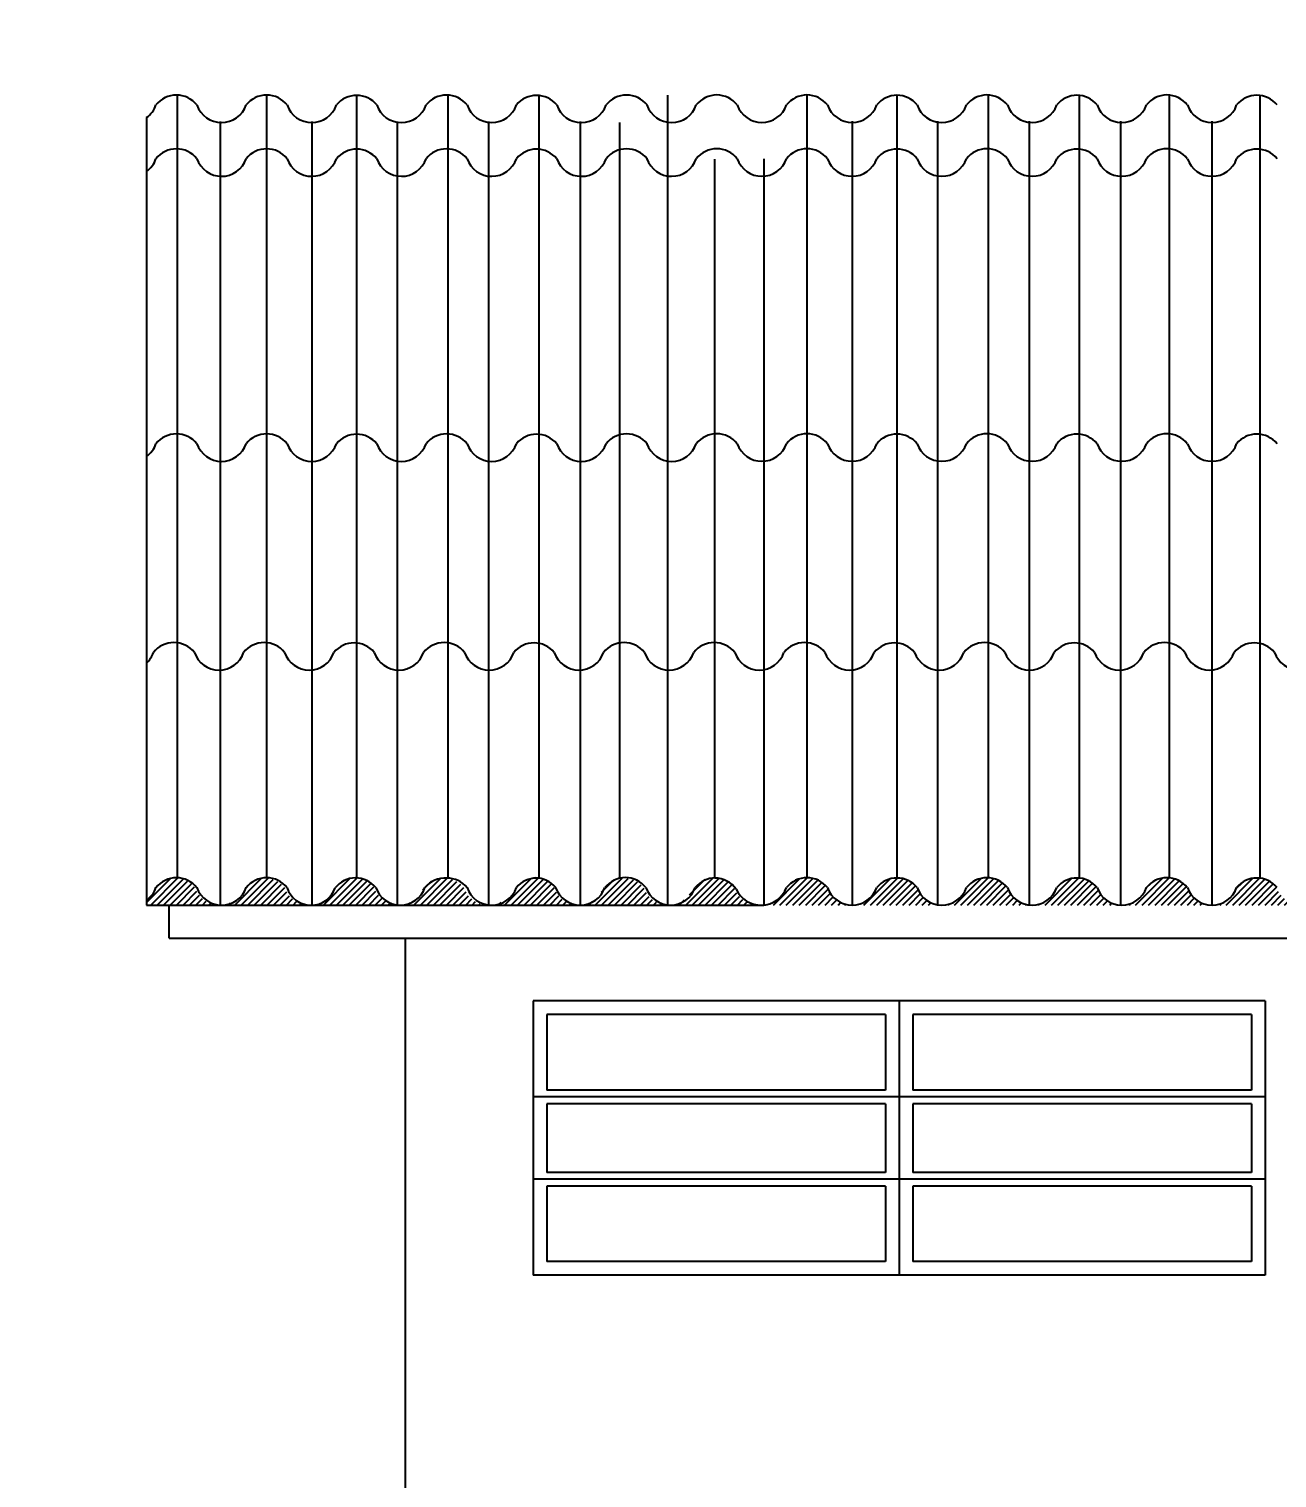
# Model space of a CAD drawing. Extents: x -49 to 264, y -41 to 22.
# Drawn here: x -38.223 to -35.495, y 11.173 to 14.341 of the extents above; entities that cross this region are included whole.
import ezdxf

# ---------------------------------------------------------------- set-up
doc = ezdxf.new("R2010")
doc.units = 0
doc.header["$LTSCALE"] = 20
doc.layers.get('0').update_dxf_attribs({"linetype": 'CONTINUOUS'})
doc.layers.get('DEFPOINTS').update_dxf_attribs({"linetype": 'CONTINUOUS'})
for name, color, linetype in [('COTA', 244, 'CONTINUOUS'), ('EQUIPAMENTOS', 1, 'CONTINUOUS'), ('JANELA', 1, 'CONTINUOUS'), ('MADEIRAMENTO', 1, 'CONTINUOUS'), ('PAREDE', 7, 'CONTINUOUS'), ('PORTA', 1, 'CONTINUOUS'), ('VISTAL', 30, 'CONTINUOUS')]:
    doc.layers.add(name, color=color, linetype=linetype)
doc.styles.add('ROMANC', font='ROMANC.SHX')
doc.dimstyles.get("Standard").update_dxf_attribs({"dimtxt": 0.08, "dimasz": 0.12, "dimexe": 0.15, "dimexo": 0.0625, "dimgap": 0.04, "dimtad": 1, "dimzin": 0, "dimtxsty": 'ROMANC', "dimblk1": 'OBLIQUE', "dimblk2": 'OBLIQUE', "dimsah": 1, "dimcen": 0.09, "dimdle": 0.01, "dimclrd": 30, "dimclre": 30, "dimclrt": 244, "dimazin": 3, "dimtfac": 1, "dimtdec": 3, "dimtofl": 0, "dimtmove": 0, "dimatfit": 3, "dimtolj": 1, "dimtzin": 0})

# ---------------------------------------------------------------- blocks, each defined once
blk = doc.blocks.new('_OBLIQUE')
at = {"color": 0, "linetype": 'BYBLOCK'}
blk.add_line((-0.5, -0.5), (0.5, 0.5), dxfattribs=at)
blk = doc.blocks.new('*D275')
at = {"color": 30, "linetype": 'BYBLOCK'}
for p, q in [((11.7914, 13.0844), (12.4595, 13.0844)), ((12.3095, 13.0944), (12.3095, 10.9244)), ((11.7914, 10.9344), (12.4595, 10.9344)), ((-46.1743, 10.7419), (-46.1743, 9.2333)), ((-40.1743, 10.7419), (-40.1743, 9.2333)), ((-46.1843, 9.3833), (-40.1643, 9.3833))]:
    blk.add_line(p, q, dxfattribs=at)
at = {"layer": 'DEFPOINTS', "color": 0, "linetype": 'BYBLOCK'}
for p in [(22.4846, 17.9057), (22.6402, 17.9057), (6.4237, 15.5444), (8.1037, 15.5444), (8.1037, 15.5444), (22.6402, 15.4757), (11.4914, 13.0844), (11.4914, 10.9344), (12.3095, 10.9344), (-46.1743, 10.8044), (-40.1743, 10.8044), (-40.1743, 9.3833)]:
    blk.add_point(p, dxfattribs=at)
at = {"color": 30, "linetype": 'BYBLOCK', "xscale": 0.12, "yscale": 0.12, "zscale": 0.12}
for p, rotation in [((12.3095, 13.0844), 90), ((12.3095, 10.9344), 270), ((-46.1743, 9.3833), 180)]:
    blk.add_blockref('_OBLIQUE', p, dxfattribs=dict(at, rotation=rotation))
blk.add_blockref('_OBLIQUE', (-40.1743, 9.3833), dxfattribs=at)
at = {"color": 244, "linetype": 'BYBLOCK', "char_height": 0.08, "attachment_point": 5, "rotation": 90, "style": 'ROMANC'}
for s, insert in [('\\A1;2.43', (22.4046, 16.6907)), ('\\A1;2.15', (12.2295, 12.0094))]:
    blk.add_mtext(s, dxfattribs=dict(at, insert=insert))
at = {"color": 244, "linetype": 'BYBLOCK', "char_height": 0.08, "attachment_point": 5, "style": 'ROMANC'}
for s, insert in [('\\A1;1.68', (7.2637, 15.6244)), ('\\A1;6.00', (-43.1743, 9.4633))]:
    blk.add_mtext(s, dxfattribs=dict(at, insert=insert))
blk = doc.blocks.new('*D273')
at = {"color": 30, "linetype": 'BYBLOCK'}
for p, q in [((11.7914, 18.6744), (12.4551, 18.6744)), ((12.3051, 18.6844), (12.3051, 15.5344)), ((11.7914, 15.5444), (12.4551, 15.5444)), ((-40.3043, 10.8719), (-40.3043, 9.5133)), ((-43.1143, 9.6633), (-40.2943, 9.6633))]:
    blk.add_line(p, q, dxfattribs=at)
at = {"layer": 'DEFPOINTS', "color": 0, "linetype": 'BYBLOCK'}
for p in [(11.4914, 18.6744), (11.4914, 15.5444), (12.3051, 15.5444), (-43.1043, 10.9344), (-40.3043, 10.9344), (-40.3043, 9.6633)]:
    blk.add_point(p, dxfattribs=at)
at = {"color": 30, "linetype": 'BYBLOCK', "xscale": 0.12, "yscale": 0.12, "zscale": 0.12}
for p, rotation in [((12.3051, 18.6744), 90), ((12.3051, 15.5444), 270), ((-43.1043, 9.6633), 180)]:
    blk.add_blockref('_OBLIQUE', p, dxfattribs=dict(at, rotation=rotation))
blk.add_blockref('_OBLIQUE', (-40.3043, 9.6633), dxfattribs=at)
at = {"color": 244, "linetype": 'BYBLOCK', "insert": (12.2251, 17.1094), "char_height": 0.08, "attachment_point": 5, "rotation": 90, "style": 'ROMANC'}
blk.add_mtext('\\A1;3.13', dxfattribs=at)
at = {"color": 244, "linetype": 'BYBLOCK', "insert": (-41.7043, 9.7433), "char_height": 0.08, "attachment_point": 5, "style": 'ROMANC'}
blk.add_mtext('\\A1;2.80', dxfattribs=at)
blk = doc.blocks.new('*D274')
at = {"color": 30, "linetype": 'BYBLOCK'}
for p, q in [((17.7978, 15.4757), (17.7978, 16.0396)), ((17.6996, 15.4757), (17.6478, 15.4757)), ((11.7914, 15.4144), (12.4303, 15.4144)), ((12.2803, 15.4244), (12.2803, 13.2044)), ((17.6996, 15.4257), (17.6478, 15.4257)), ((17.7978, 15.4257), (17.7978, 15.4257)), ((11.7914, 13.2144), (12.4303, 13.2144)), ((-40.1743, 10.7419), (-40.1743, 9.5133)), ((-40.3143, 9.6633), (-40.1743, 9.6633)), ((-40.2393, 9.6633), (-40.1643, 9.4133)), ((-40.1643, 9.4133), (-39.8405, 9.4133))]:
    blk.add_line(p, q, dxfattribs=at)
at = {"layer": 'DEFPOINTS', "color": 0, "linetype": 'BYBLOCK'}
for p in [(17.7978, 15.4757), (17.9996, 15.4757), (11.4914, 15.4144), (17.9996, 15.4257), (11.4914, 13.2144), (12.2803, 13.2144), (-40.3043, 10.9344), (-40.1743, 10.8044), (-40.1743, 9.6633)]:
    blk.add_point(p, dxfattribs=at)
at = {"color": 30, "linetype": 'BYBLOCK', "xscale": 0.12, "yscale": 0.12, "zscale": 0.12}
for p, rotation in [((17.7978, 15.4757), 270), ((12.2803, 15.4144), 90), ((17.7978, 15.4257), 90), ((12.2803, 13.2144), 270), ((-40.3043, 9.6633), 180)]:
    blk.add_blockref('_OBLIQUE', p, dxfattribs=dict(at, rotation=rotation))
blk.add_blockref('_OBLIQUE', (-40.1743, 9.6633), dxfattribs=at)
at = {"color": 244, "linetype": 'BYBLOCK', "char_height": 0.08, "attachment_point": 5, "rotation": 90, "style": 'ROMANC'}
for s, insert in [('\\A1;{0.03}', (17.7178, 15.8777)), ('\\A1;2.20', (12.2003, 14.3144))]:
    blk.add_mtext(s, dxfattribs=dict(at, insert=insert))
at = {"color": 244, "linetype": 'BYBLOCK', "insert": (-40.1243, 9.3333), "char_height": 0.08, "attachment_point": 4, "style": 'ROMANC'}
blk.add_mtext('\\A1;0.13', dxfattribs=at)
blk = doc.blocks.new('*X29')
at = {"color": 0, "linetype": 'CONTINUOUS'}
for p, q in [((256.3882, -53.2256), (256.4457, -53.1681)), ((256.4023, -53.2256), (256.4621, -53.1658)), ((256.4164, -53.2256), (256.4747, -53.1673)), ((256.4306, -53.2256), (256.4853, -53.1709)), ((256.4447, -53.2256), (256.4943, -53.176)), ((256.4589, -53.2256), (256.502, -53.1825)), ((256.5862, -53.2256), (256.6432, -53.1686)), ((256.6003, -53.2256), (256.6594, -53.1665)), ((256.6144, -53.2256), (256.6719, -53.1681)), ((256.6286, -53.2256), (256.6824, -53.1718)), ((256.6427, -53.2256), (256.6913, -53.177)), ((256.6569, -53.2256), (256.699, -53.1835)), ((256.7841, -53.2256), (256.8426, -53.1672)), ((256.7983, -53.2256), (256.858, -53.1659)), ((256.8124, -53.2256), (256.8702, -53.1678)), ((256.8266, -53.2256), (256.8804, -53.1718)), ((256.8407, -53.2256), (256.8892, -53.1771)), ((256.8549, -53.2256), (256.8966, -53.1838)), ((256.9821, -53.2256), (257.04, -53.1677)), ((256.9963, -53.2256), (257.0553, -53.1666)), ((257.0104, -53.2256), (257.0673, -53.1687)), ((257.0246, -53.2256), (257.0775, -53.1727)), ((257.0387, -53.2256), (257.0862, -53.1781)), ((257.0528, -53.2256), (257.0936, -53.1848)), ((257.1801, -53.2256), (257.2392, -53.1666)), ((257.1943, -53.2256), (257.2538, -53.1661)), ((257.2034, -53.1882), (257.2149, -53.1767)), ((257.2084, -53.2256), (257.2656, -53.1684)), ((257.2225, -53.2256), (257.2755, -53.1727)), ((257.2367, -53.2256), (257.284, -53.1783)), ((257.2508, -53.2256), (257.2912, -53.1852)), ((257.3781, -53.2256), (257.4366, -53.1671)), ((257.3923, -53.2256), (257.451, -53.1668)), ((257.4002, -53.1893), (257.4136, -53.176)), ((257.4064, -53.2256), (257.4627, -53.1693)), ((257.4205, -53.2256), (257.4726, -53.1736)), ((257.4347, -53.2256), (257.481, -53.1793)), ((257.4488, -53.2256), (257.4882, -53.1862)), ((257.5761, -53.2256), (257.6356, -53.1661)), ((257.5902, -53.2256), (257.6495, -53.1663)), ((257.5949, -53.1927), (257.6152, -53.1724)), ((257.6044, -53.2256), (257.6609, -53.1691)), ((257.6185, -53.2256), (257.6705, -53.1736)), ((257.6327, -53.2256), (257.6788, -53.1795)), ((257.6468, -53.2256), (257.6858, -53.1866)), ((257.7741, -53.2256), (257.8329, -53.1668)), ((257.7882, -53.2256), (257.8467, -53.1671)), ((257.7915, -53.194), (257.8131, -53.1724)), ((257.8024, -53.2256), (257.858, -53.17)), ((257.8165, -53.2256), (257.8676, -53.1745)), ((257.8307, -53.2256), (257.8758, -53.1805)), ((257.8448, -53.2256), (257.8827, -53.1877)), ((256.473, -53.2256), (256.5078, -53.1909)), ((256.4872, -53.2256), (256.5127, -53.2001)), ((256.5013, -53.2256), (256.5189, -53.208)), ((256.5154, -53.2256), (256.5264, -53.2147)), ((256.671, -53.2256), (256.7044, -53.1922)), ((256.6851, -53.2256), (256.7095, -53.2012)), ((256.6993, -53.2256), (256.7159, -53.209)), ((256.7134, -53.2256), (256.7236, -53.2155)), ((256.869, -53.2256), (256.9019, -53.1927)), ((256.8831, -53.2256), (256.9071, -53.2017)), ((256.8973, -53.2256), (256.9136, -53.2093)), ((256.9114, -53.2256), (256.9213, -53.2158)), ((257.067, -53.2256), (257.0986, -53.194)), ((257.0811, -53.2256), (257.104, -53.2028)), ((257.0953, -53.2256), (257.1106, -53.2103)), ((257.1094, -53.2256), (257.1185, -53.2165)), ((257.265, -53.2256), (257.2961, -53.1945)), ((257.2791, -53.2256), (257.3015, -53.2032)), ((257.2933, -53.2256), (257.3082, -53.2106)), ((257.3074, -53.2256), (257.3162, -53.2168)), ((257.463, -53.2256), (257.4928, -53.1957)), ((257.4771, -53.2256), (257.4984, -53.2043)), ((257.4912, -53.2256), (257.5053, -53.2115)), ((257.5054, -53.2256), (257.5135, -53.2176)), ((257.661, -53.2256), (257.6904, -53.1962)), ((257.6751, -53.2256), (257.696, -53.2047)), ((257.6892, -53.2256), (257.703, -53.2119)), ((257.7034, -53.2256), (257.7112, -53.2178)), ((257.8589, -53.2256), (257.8871, -53.1974)), ((257.8731, -53.2256), (257.893, -53.2057)), ((257.8872, -53.2256), (257.9001, -53.2128)), ((257.9014, -53.2256), (257.9085, -53.2185)), ((256.374, -53.2256), (256.375, -53.2246)), ((256.5296, -53.2256), (256.5352, -53.22)), ((256.5437, -53.2256), (256.5454, -53.2239)), ((256.572, -53.2256), (256.5732, -53.2244)), ((256.7276, -53.2256), (256.7326, -53.2206)), ((256.7417, -53.2256), (256.743, -53.2243)), ((256.77, -53.2256), (256.7719, -53.2237)), ((256.9256, -53.2256), (256.9303, -53.2209)), ((256.9397, -53.2256), (256.9409, -53.2244)), ((256.968, -53.2256), (256.9702, -53.2235)), ((257.1236, -53.2256), (257.1277, -53.2214)), ((257.1377, -53.2256), (257.1385, -53.2248)), ((257.166, -53.2256), (257.1691, -53.2225)), ((257.3215, -53.2256), (257.3255, -53.2216)), ((257.3357, -53.2256), (257.3364, -53.2249)), ((257.364, -53.2256), (257.3675, -53.2221)), ((257.5195, -53.2256), (257.523, -53.2222)), ((257.5337, -53.2256), (257.5337, -53.2256)), ((257.562, -53.2256), (257.5669, -53.2207)), ((257.7175, -53.2256), (257.7208, -53.2224)), ((257.7317, -53.2256), (257.732, -53.2253)), ((257.76, -53.2256), (257.7655, -53.22)), ((257.9155, -53.2256), (257.9182, -53.2229)), ((257.9297, -53.2256), (257.9298, -53.2255))]:
    blk.add_line(p, q, dxfattribs=at)

msp = doc.modelspace()

# ---------------------------------------------------------------- linework, layer by layer
at = {"color": 30, "linetype": 'CONTINUOUS'}
for p, q in [((-37.9663, 12.4311), (-37.9122, 12.4852)), ((-37.9573, 12.4258), (-37.8979, 12.4852)), ((-37.9431, 12.4258), (-37.8864, 12.4826)), ((-37.7734, 12.4258), (-37.7147, 12.4846)), ((-37.7593, 12.4258), (-37.7006, 12.4844)), ((-37.7451, 12.4258), (-37.6892, 12.4817)), ((-37.5796, 12.4258), (-37.5203, 12.4852)), ((-37.5655, 12.4258), (-37.5061, 12.4852)), ((-37.5514, 12.4258), (-37.4946, 12.4826)), ((-37.3817, 12.4258), (-37.3229, 12.4846)), ((-37.3675, 12.4258), (-37.3089, 12.4844)), ((-37.3534, 12.4258), (-37.2975, 12.4817)), ((-37.1837, 12.4258), (-37.124, 12.4855)), ((-37.1695, 12.4258), (-37.1105, 12.4849)), ((-37.1554, 12.4258), (-37.0993, 12.4819)), ((-36.9857, 12.4258), (-36.9267, 12.4848)), ((-36.9715, 12.4258), (-36.9133, 12.4841)), ((-36.7877, 12.4258), (-36.7279, 12.4856)), ((-36.7797, 12.448), (-36.7452, 12.4824)), ((-36.7735, 12.4258), (-36.7149, 12.4845)), ((-37.929, 12.4258), (-37.8766, 12.4782)), ((-37.9148, 12.4258), (-37.8683, 12.4724)), ((-37.9007, 12.4258), (-37.8612, 12.4653)), ((-37.8865, 12.4258), (-37.8565, 12.4559)), ((-37.731, 12.4258), (-37.6795, 12.4773)), ((-37.7168, 12.4258), (-37.6713, 12.4714)), ((-37.7027, 12.4258), (-37.6642, 12.4643)), ((-37.6886, 12.4258), (-37.6598, 12.4546)), ((-37.5372, 12.4258), (-37.4849, 12.4782)), ((-37.5231, 12.4258), (-37.4765, 12.4724)), ((-37.5089, 12.4258), (-37.4694, 12.4653)), ((-37.4948, 12.4258), (-37.4648, 12.4559)), ((-37.3624, 12.4592), (-37.3436, 12.478)), ((-37.3392, 12.4258), (-37.2878, 12.4773)), ((-37.3251, 12.4258), (-37.2795, 12.4714)), ((-37.3109, 12.4258), (-37.2725, 12.4643)), ((-37.2968, 12.4258), (-37.268, 12.4546)), ((-37.1412, 12.4258), (-37.0899, 12.4772)), ((-37.1271, 12.4258), (-37.0818, 12.4712)), ((-37.113, 12.4258), (-37.0749, 12.4639)), ((-37.0988, 12.4258), (-37.0705, 12.4542)), ((-36.9718, 12.4538), (-36.9452, 12.4804)), ((-36.9574, 12.4258), (-36.9022, 12.481)), ((-36.9433, 12.4258), (-36.8928, 12.4763)), ((-36.9291, 12.4258), (-36.8848, 12.4702)), ((-36.915, 12.4258), (-36.8783, 12.4625)), ((-36.9008, 12.4258), (-36.8737, 12.4529)), ((-36.7594, 12.4258), (-36.7041, 12.4811)), ((-36.7453, 12.4258), (-36.6949, 12.4762)), ((-36.7311, 12.4258), (-36.687, 12.4699)), ((-36.717, 12.4258), (-36.6809, 12.4619)), ((-36.7028, 12.4258), (-36.6761, 12.4525)), ((-37.8724, 12.4258), (-37.8509, 12.4473)), ((-37.8583, 12.4258), (-37.8441, 12.44)), ((-37.8441, 12.4258), (-37.836, 12.434)), ((-37.83, 12.4258), (-37.8265, 12.4293)), ((-37.8158, 12.4258), (-37.8154, 12.4263)), ((-37.7875, 12.4258), (-37.7828, 12.4306)), ((-37.6744, 12.4258), (-37.654, 12.4462)), ((-37.6603, 12.4258), (-37.647, 12.4391)), ((-37.6461, 12.4258), (-37.6387, 12.4333)), ((-37.632, 12.4258), (-37.629, 12.4288)), ((-37.4807, 12.4258), (-37.4592, 12.4473)), ((-37.4665, 12.4258), (-37.4523, 12.44)), ((-37.4524, 12.4258), (-37.4442, 12.434)), ((-37.4382, 12.4258), (-37.4347, 12.4293)), ((-37.4241, 12.4258), (-37.4236, 12.4263)), ((-37.3958, 12.4258), (-37.3911, 12.4306)), ((-37.2827, 12.4258), (-37.2623, 12.4462)), ((-37.2685, 12.4258), (-37.2552, 12.4391)), ((-37.2544, 12.4258), (-37.2469, 12.4333)), ((-37.2402, 12.4258), (-37.2373, 12.4288)), ((-37.212, 12.4258), (-37.2118, 12.4259)), ((-37.1978, 12.4258), (-37.1912, 12.4324)), ((-37.0847, 12.4258), (-37.0647, 12.4458)), ((-37.0705, 12.4258), (-37.0576, 12.4388)), ((-37.0564, 12.4258), (-37.0492, 12.433)), ((-37.0422, 12.4258), (-37.0395, 12.4286)), ((-37.0281, 12.4258), (-37.028, 12.426)), ((-37.014, 12.4258), (-37.0138, 12.426)), ((-36.9998, 12.4258), (-36.9923, 12.4333)), ((-36.8867, 12.4258), (-36.8677, 12.4448)), ((-36.8725, 12.4258), (-36.8604, 12.4379)), ((-36.8584, 12.4258), (-36.8519, 12.4323)), ((-36.8443, 12.4258), (-36.8419, 12.4281)), ((-36.816, 12.4258), (-36.8154, 12.4264)), ((-36.8018, 12.4258), (-36.7904, 12.4373)), ((-36.6887, 12.4258), (-36.6701, 12.4444)), ((-36.6746, 12.4258), (-36.6628, 12.4376)), ((-36.6604, 12.4258), (-36.6542, 12.4321)), ((-36.6463, 12.4258), (-36.6441, 12.428))]:
    msp.add_line(p, q, dxfattribs=at)
at = {"color": 30, "linetype": 'BYBLOCK'}
msp.add_line((-35.9064, 11.6163), (-35.9107, 11.6163), dxfattribs=at)
at = {"layer": 'DEFPOINTS', "color": 30, "linetype": 'BYBLOCK'}
for p in [(-35.9689, 11.6163), (-35.9607, 11.6163)]:
    msp.add_point(p, dxfattribs=at)
at = {"layer": 'EQUIPAMENTOS', "color": 1, "linetype": 'CONTINUOUS'}
for p, q in [((-37.8997, 14.1966), (-37.8997, 12.4855)), ((-36.8274, 14.1966), (-36.8274, 12.4262))]:
    msp.add_line(p, q, dxfattribs=at)
at = {"layer": 'EQUIPAMENTOS', "color": 244, "linetype": 'CONTINUOUS'}
for p, q in [((-37.9663, 14.1473), (-37.9663, 12.4257)), ((-37.8052, 14.0562), (-37.8052, 12.4257)), ((-37.6052, 14.0562), (-37.6052, 12.4257)), ((-37.4185, 14.0562), (-37.4185, 12.4257)), ((-37.2185, 14.0562), (-37.2185, 12.4257)), ((-37.0185, 14.0562), (-37.0185, 12.4257)), ((-36.9328, 14.0562), (-36.9328, 12.4833)), ((-36.7251, 14.0563), (-36.7251, 12.4846)), ((-36.617, 14.0573), (-36.617, 12.4268)), ((-36.4239, 14.0563), (-36.4239, 12.4258)), ((-36.2372, 14.0563), (-36.2372, 12.4258)), ((-36.0372, 14.0563), (-36.0372, 12.4258)), ((-35.8372, 14.0563), (-35.8372, 12.4258)), ((-35.6372, 14.0563), (-35.6372, 12.4258))]:
    msp.add_line(p, q, dxfattribs=at)
at = {"layer": 'EQUIPAMENTOS', "color": 30, "linetype": 'CONTINUOUS'}
for p, q in [((-37.8052, 14.1391), (-37.8052, 14.0562)), ((-37.6052, 14.1391), (-37.6052, 14.0562)), ((-37.4185, 14.1391), (-37.4185, 14.0562)), ((-37.2185, 14.1391), (-37.2185, 14.0562)), ((-37.0185, 14.1391), (-37.0185, 14.0562)), ((-36.9328, 14.1368), (-36.9328, 14.0562)), ((-36.5229, 14.1392), (-36.5229, 14.0563)), ((-36.4239, 14.1392), (-36.4239, 14.0563)), ((-36.2372, 14.1392), (-36.2372, 14.0563)), ((-36.0372, 14.1392), (-36.0372, 14.0563)), ((-35.8372, 14.1392), (-35.8372, 14.0563)), ((-35.6372, 14.1392), (-35.6372, 14.0563))]:
    msp.add_line(p, q, dxfattribs=at)
for centre, start, end in [((-37.9011, 14.1396), 90, 141.7778), ((-37.9011, 14.1396), 38.2222, 90), ((-37.7038, 14.1396), 90, 141.7778), ((-37.7038, 14.1396), 38.2222, 90), ((-37.5071, 14.1389), 90, 140.7505), ((-37.5071, 14.1389), 39.2495, 90), ((-37.3105, 14.1396), 90, 141.7778), ((-37.3105, 14.1396), 38.2222, 90), ((-37.1138, 14.1389), 90, 140.7505), ((-37.1138, 14.1389), 39.2495, 90), ((-36.9171, 14.1396), 90, 141.7778), ((-36.9171, 14.1396), 38.2222, 90), ((-36.7198, 14.1397), 90, 141.7778), ((-36.7198, 14.1397), 38.2222, 90), ((-36.5226, 14.1397), 90, 141.7778), ((-36.5226, 14.1397), 38.2222, 90), ((-36.3259, 14.139), 90, 140.7505), ((-36.3259, 14.139), 39.2495, 90), ((-36.1292, 14.1397), 90, 141.7778), ((-36.1292, 14.1397), 38.2222, 90), ((-35.9325, 14.139), 90, 140.7505), ((-35.9325, 14.139), 39.2495, 90), ((-35.7359, 14.1397), 90, 141.7778), ((-35.7359, 14.1397), 38.2222, 90), ((-35.5392, 14.139), 90, 140.7505), ((-35.5392, 14.139), 39.2495, 90), ((-37.9997, 14.1935), 305.8538, 340.8903), ((-37.8024, 14.1935), 199.0079, 340.8903), ((-37.6052, 14.1935), 199.1097, 340.9921), ((-37.4091, 14.1935), 199.0079, 340.8903), ((-37.2118, 14.1935), 199.1097, 340.9921), ((-37.0158, 14.1935), 199.0079, 340.8903), ((-36.8185, 14.1935), 199.1097, 340.9921), ((-36.6212, 14.1936), 199.0079, 340.8903), ((-36.4239, 14.1936), 199.1097, 340.9921), ((-36.2279, 14.1936), 199.0079, 340.8903), ((-36.0306, 14.1936), 199.1097, 340.9921), ((-35.8345, 14.1936), 199.0079, 340.8903), ((-35.6372, 14.1936), 199.1097, 340.9921), ((-37.9011, 14.022), 90, 141.7778), ((-37.9011, 14.022), 38.2222, 90), ((-37.7038, 14.022), 90, 141.7778), ((-37.7038, 14.022), 38.2222, 90), ((-37.5071, 14.0213), 90, 140.7505), ((-37.5071, 14.0213), 39.2495, 90), ((-37.3105, 14.022), 90, 141.7778), ((-37.3105, 14.022), 38.2222, 90), ((-37.1138, 14.0213), 90, 140.7505), ((-37.1138, 14.0213), 39.2495, 90), ((-36.9171, 14.022), 90, 141.7778), ((-36.9171, 14.022), 38.2222, 90), ((-36.7198, 14.0221), 90, 141.7778), ((-36.7198, 14.0221), 38.2222, 90), ((-36.5226, 14.0221), 90, 141.7778), ((-36.5226, 14.0221), 38.2222, 90), ((-36.3259, 14.0214), 90, 140.7505), ((-36.3259, 14.0214), 39.2495, 90), ((-36.1292, 14.0221), 90, 141.7778), ((-36.1292, 14.0221), 38.2222, 90), ((-35.9325, 14.0214), 90, 140.7505), ((-35.9325, 14.0214), 39.2495, 90), ((-35.7359, 14.0221), 90, 141.7778), ((-35.7359, 14.0221), 38.2222, 90), ((-35.5392, 14.0214), 90, 140.7505), ((-35.5392, 14.0214), 39.2495, 90), ((-37.9997, 14.0759), 305.8538, 340.8903), ((-37.8024, 14.0759), 199.0079, 340.8903), ((-37.6052, 14.0759), 199.1097, 340.9921), ((-37.4091, 14.0759), 199.0079, 340.8903), ((-37.2118, 14.0759), 199.1097, 340.9921), ((-37.0158, 14.0759), 199.0079, 340.8903), ((-36.8185, 14.0759), 199.1097, 340.9921), ((-36.6212, 14.076), 199.0079, 340.8903), ((-36.4239, 14.076), 199.1097, 340.9921), ((-36.2279, 14.076), 199.0079, 340.8903), ((-36.0306, 14.076), 199.1097, 340.9921), ((-35.8345, 14.076), 199.0079, 340.8903), ((-35.6372, 14.076), 199.1097, 340.9921), ((-37.5095, 12.428), 39.2495, 90)]:
    msp.add_arc(centre, 0.057, start, end, dxfattribs=at)
at = {"layer": 'EQUIPAMENTOS', "color": 244, "linetype": 'CONTINUOUS'}
for centre, start, end in [((-37.9997, 13.4528), 305.8538, 340.8903), ((-37.9011, 13.3989), 90, 141.7778), ((-37.9011, 13.3989), 38.2222, 90), ((-37.8024, 13.4528), 199.0079, 340.8903), ((-37.7038, 13.3989), 90, 141.7778), ((-37.7038, 13.3989), 38.2222, 90), ((-37.6052, 13.4528), 199.1097, 340.9921), ((-37.5071, 13.3982), 90, 140.7505), ((-37.5071, 13.3982), 39.2495, 90), ((-37.4091, 13.4528), 199.0079, 340.8903), ((-37.3105, 13.3989), 90, 141.7778), ((-37.3105, 13.3989), 38.2222, 90), ((-37.2118, 13.4528), 199.1097, 340.9921), ((-37.1138, 13.3982), 90, 140.7505), ((-37.1138, 13.3982), 39.2495, 90), ((-37.0158, 13.4528), 199.0079, 340.8903), ((-36.9171, 13.3989), 90, 141.7778), ((-36.9171, 13.3989), 38.2222, 90), ((-36.8185, 13.4528), 199.1097, 340.9921), ((-36.7198, 13.399), 90, 141.7778), ((-36.7198, 13.399), 38.2222, 90), ((-36.6212, 13.4529), 199.0079, 340.8903), ((-36.5226, 13.399), 90, 141.7778), ((-36.5226, 13.399), 38.2222, 90), ((-36.4239, 13.4529), 199.1097, 340.9921), ((-36.3259, 13.3983), 90, 140.7505), ((-36.3259, 13.3983), 39.2495, 90), ((-36.2279, 13.4529), 199.0079, 340.8903), ((-36.1292, 13.399), 90, 141.7778), ((-36.1292, 13.399), 38.2222, 90), ((-36.0306, 13.4529), 199.1097, 340.9921), ((-35.9325, 13.3983), 90, 140.7505), ((-35.9325, 13.3983), 39.2495, 90), ((-35.8345, 13.4529), 199.0079, 340.8903), ((-35.7359, 13.399), 90, 141.7778), ((-35.7359, 13.399), 38.2222, 90), ((-35.6372, 13.4529), 199.1097, 340.9921), ((-35.5392, 13.3983), 90, 140.7505), ((-35.5392, 13.3983), 39.2495, 90), ((-37.9065, 12.9426), 90, 141.7778), ((-37.9065, 12.9426), 38.2222, 90), ((-37.7093, 12.9426), 90, 141.7778), ((-37.7093, 12.9426), 38.2222, 90), ((-37.5126, 12.9419), 90, 140.7505), ((-37.5126, 12.9419), 39.2495, 90), ((-37.3159, 12.9426), 90, 141.7778), ((-37.3159, 12.9426), 38.2222, 90), ((-37.1193, 12.9419), 90, 140.7505), ((-37.1193, 12.9419), 39.2495, 90), ((-36.9226, 12.9426), 90, 141.7778), ((-36.9226, 12.9426), 38.2222, 90), ((-36.7253, 12.9427), 90, 141.7778), ((-36.7253, 12.9427), 38.2222, 90), ((-36.528, 12.9427), 90, 141.7778), ((-36.528, 12.9427), 38.2222, 90), ((-36.3314, 12.942), 90, 140.7505), ((-36.3314, 12.942), 39.2495, 90), ((-36.1347, 12.9427), 90, 141.7778), ((-36.1347, 12.9427), 38.2222, 90), ((-35.938, 12.942), 90, 140.7505), ((-35.938, 12.942), 39.2495, 90), ((-35.7413, 12.9427), 90, 141.7778), ((-35.7413, 12.9427), 38.2222, 90), ((-35.5447, 12.942), 90, 140.7505), ((-35.5447, 12.942), 39.2495, 90), ((-38.0052, 12.9965), 312.9783, 340.8903), ((-37.8079, 12.9965), 199.0079, 340.8903), ((-37.6106, 12.9965), 199.1097, 340.9921), ((-37.4146, 12.9965), 199.0079, 340.8903), ((-37.2173, 12.9965), 199.1097, 340.9921), ((-37.0212, 12.9965), 199.0079, 340.8903), ((-36.824, 12.9965), 199.1097, 340.9921), ((-36.6267, 12.9966), 199.0079, 340.8903), ((-36.4294, 12.9966), 199.1097, 340.9921), ((-36.2333, 12.9966), 199.0079, 340.8903), ((-36.0361, 12.9966), 199.1097, 340.9921), ((-35.84, 12.9966), 199.0079, 340.8903), ((-35.6427, 12.9966), 199.1097, 340.9921), ((-35.4466, 12.9966), 199.0079, 340.8903)]:
    msp.add_arc(centre, 0.057, start, end, dxfattribs=at)
at = {"layer": 'EQUIPAMENTOS', "color": 1, "linetype": 'CONTINUOUS'}
for centre, radius, start, end in [((-37.9011, 12.4285), 0.057, 90, 141.7778), ((-37.9011, 12.4285), 0.057, 38.2222, 90), ((-37.7038, 12.4285), 0.057, 90, 141.7778), ((-37.7038, 12.4285), 0.057, 38.2222, 90), ((-37.5095, 12.428), 0.057, 90, 141.7778), ((-37.5095, 12.428), 0.057, 39.2495, 90), ((-37.3137, 12.4282), 0.0567, 86.1228, 140.8233), ((-37.3098, 12.4277), 0.057, 39.2495, 90), ((-37.1138, 12.4278), 0.057, 90, 140.7505), ((-37.1161, 12.428), 0.057, 39.2495, 90), ((-36.9195, 12.4287), 0.057, 90, 141.7778), ((-36.9195, 12.4287), 0.057, 38.2222, 90), ((-36.7228, 12.428), 0.057, 90, 140.7505), ((-36.7239, 12.4278), 0.057, 35.0525, 90), ((-36.5226, 12.4286), 0.057, 90, 141.7778), ((-36.5226, 12.4286), 0.057, 38.2222, 90), ((-36.3259, 12.4279), 0.057, 90, 140.7505), ((-36.3259, 12.4279), 0.057, 39.2495, 90), ((-36.1292, 12.4286), 0.057, 90, 141.7778), ((-36.1292, 12.4286), 0.057, 38.2222, 90), ((-35.9325, 12.4279), 0.057, 90, 140.7505), ((-35.9325, 12.4279), 0.057, 39.2495, 90), ((-35.7359, 12.4286), 0.057, 90, 141.7778), ((-35.7359, 12.4286), 0.057, 38.2222, 90), ((-35.5392, 12.4279), 0.057, 90, 140.7505), ((-35.5392, 12.4279), 0.057, 39.2495, 90), ((-37.9997, 12.4825), 0.057, 305.8538, 340.8903), ((-37.8024, 12.4825), 0.057, 199.0079, 340.8903), ((-37.6066, 12.4805), 0.0551, 197.6545, 341.7876), ((-37.4115, 12.4827), 0.057, 199.0079, 340.8903), ((-37.2118, 12.4825), 0.057, 199.1097, 340.9921), ((-37.0181, 12.4827), 0.057, 199.0079, 340.8903), ((-36.8208, 12.4827), 0.057, 199.1097, 340.9921), ((-36.623, 12.4852), 0.0596, 204.3786, 339.0891), ((-36.4239, 12.4826), 0.057, 199.1097, 340.9921), ((-36.2279, 12.4826), 0.057, 199.0079, 340.8903), ((-36.0306, 12.4826), 0.057, 199.1097, 340.9921), ((-35.8345, 12.4826), 0.057, 199.0079, 340.8903), ((-35.6372, 12.4826), 0.057, 199.1097, 340.9921)]:
    msp.add_arc(centre, radius, start, end, dxfattribs=at)
at = {"layer": 'JANELA', "color": 1, "linetype": 'CONTINUOUS'}
msp.add_line((-37.9167, 12.3535), (-28.8912, 12.3536), dxfattribs=at)
at = {"layer": 'JANELA', "color": 30, "linetype": 'CONTINUOUS'}
for p, q in [((-35.5212, 12.2163), (-37.1212, 12.2163)), ((-36.3512, 12.1863), (-37.0912, 12.1863)), ((-35.5512, 12.1863), (-36.2912, 12.1863)), ((-36.3512, 12.0063), (-37.1212, 12.0063)), ((-36.3512, 12.0213), (-37.0912, 12.0213)), ((-35.5212, 12.0063), (-36.3512, 12.0063)), ((-35.5512, 12.0213), (-36.2912, 12.0213)), ((-36.3512, 11.9913), (-37.0912, 11.9913)), ((-35.5512, 11.9913), (-36.2912, 11.9913)), ((-36.3512, 11.8263), (-37.1212, 11.8263)), ((-36.3512, 11.8413), (-37.0912, 11.8413)), ((-35.5212, 11.8263), (-36.3512, 11.8263)), ((-35.5512, 11.8413), (-36.2912, 11.8413)), ((-36.3512, 11.8113), (-37.0912, 11.8113)), ((-35.5512, 11.8113), (-36.2912, 11.8113)), ((-36.3512, 11.6463), (-37.0912, 11.6463)), ((-35.5512, 11.6463), (-36.2912, 11.6463)), ((-35.5212, 11.6163), (-37.1212, 11.6163))]:
    msp.add_line(p, q, dxfattribs=at)
at = {"layer": 'MADEIRAMENTO', "linetype": 'CONTINUOUS'}
msp.add_line((-37.9167, 12.3535), (-37.9167, 12.4252), dxfattribs=at)
at = {"layer": 'PAREDE'}
msp.add_line((-37.9663, 12.4257), (-36.6168, 12.4257), dxfattribs=at)
at = {"layer": 'PORTA', "color": 30, "linetype": 'CONTINUOUS'}
for p, q in [((-37.1212, 12.2163), (-37.1212, 11.6163)), ((-36.3212, 12.2163), (-36.3212, 11.6163)), ((-35.5212, 12.2163), (-35.5212, 11.6163)), ((-37.0912, 12.1863), (-37.0912, 12.0213)), ((-36.3512, 12.1863), (-36.3512, 12.0213)), ((-36.2912, 12.1863), (-36.2912, 12.0213)), ((-35.5512, 12.1863), (-35.5512, 12.0213)), ((-37.0912, 11.9913), (-37.0912, 11.8413)), ((-36.3512, 11.9913), (-36.3512, 11.8413)), ((-36.2912, 11.9913), (-36.2912, 11.8413)), ((-35.5512, 11.9913), (-35.5512, 11.8413)), ((-37.0912, 11.8113), (-37.0912, 11.6463)), ((-36.3512, 11.8113), (-36.3512, 11.6463)), ((-36.2912, 11.8113), (-36.2912, 11.6463)), ((-35.5512, 11.8113), (-35.5512, 11.6463))]:
    msp.add_line(p, q, dxfattribs=at)
at = {"layer": 'VISTAL', "color": 1, "linetype": 'CONTINUOUS'}
for p, q in [((-37.7038, 14.1966), (-37.7038, 12.4855)), ((-37.5071, 14.1959), (-37.5071, 12.4848)), ((-37.3077, 14.1959), (-37.3077, 12.4848)), ((-37.1086, 14.1959), (-37.1086, 12.4848)), ((-36.5226, 14.1967), (-36.5226, 12.4856)), ((-36.3259, 14.196), (-36.3259, 12.4849)), ((-36.1264, 14.196), (-36.1264, 12.4849)), ((-35.9274, 14.196), (-35.9274, 12.4849)), ((-35.7307, 14.1967), (-35.7307, 12.4856)), ((-35.5325, 14.196), (-35.5325, 12.4849)), ((-37.4012, 12.3535), (-37.4012, 10.0163))]:
    msp.add_line(p, q, dxfattribs=at)

# ---------------------------------------------------------------- block references
at = {"layer": 'VISTAL', "color": 30, "linetype": 'CONTINUOUS'}
msp.add_blockref('*X29', (-292.9843, 65.6514), dxfattribs=at)

# ---------------------------------------------------------------- dimensions: what is measured, and where the dimension line sits
at = {"layer": 'COTA', "linetype": 'CONTINUOUS'}
for base, p1, p2, picture, middle in [((-40.3043, 9.6633), (-43.1043, 10.9344), (-40.3043, 10.9344), '*D273', (-41.7043, 9.7433)), ((-40.1743, 9.6633), (-40.3043, 10.9344), (-40.1743, 10.8044), '*D274', (-40.1243, 9.3333))]:
    dim = msp.add_linear_dim(base=base, p1=p1, p2=p2, dimstyle='STANDARD', override={"dimse1": 1}, dxfattribs=at)
    dim.commit()
    dim.dimension.update_dxf_attribs({"geometry": picture, "text_midpoint": middle})
dim = msp.add_linear_dim(base=(-40.1743, 9.3833), p1=(-46.1743, 10.8044), p2=(-40.1743, 10.8044), dimstyle='STANDARD', dxfattribs=at)
dim.commit()
dim.dimension.update_dxf_attribs({"geometry": '*D275', "text_midpoint": (-43.1743, 9.4633)})
at = {"layer": 'VISTAL', "color": 30, "linetype": 'CONTINUOUS'}
for base, p1, p2, picture, middle, set_off in [((12.9773, 15.5444), (12.1637, 18.6744), (12.1637, 15.5444), '*D273', (12.8973, 17.1094), (0.6723, 0)), ((12.9817, 10.9344), (12.1637, 13.0844), (12.1637, 10.9344), '*D275', (12.9017, 12.0094), (0.6723, 0)), ((12.9786, 13.2144), (12.1897, 15.4144), (12.1897, 13.2144), '*D274', (12.8986, 14.3144), (0.6983, 0))]:
    dim = msp.add_linear_dim(base=base, p1=p1, p2=p2, angle=90, dimstyle='STANDARD', override={"dimexo": 0.3}, dxfattribs=at)
    dim.commit()
    dim.dimension.update_dxf_attribs({"geometry": picture, "text_midpoint": middle, "insert": set_off})
dim = msp.add_linear_dim(base=(8.1037, 15.5444), p1=(6.4237, 15.5444), p2=(8.1037, 15.5444), dimstyle='STANDARD', override={"dimexo": 0.3, "dimse1": 1, "dimse2": 1, "dimsd1": 1, "dimsd2": 1}, dxfattribs=at)
dim.commit()
dim.dimension.update_dxf_attribs({"geometry": '*D275', "text_midpoint": (7.2637, 15.6244)})
dim = msp.add_linear_dim(base=(17.7978, 15.4757), p1=(17.9996, 15.4257), p2=(17.9996, 15.4757), angle=90, text='{0.03}', dimstyle='STANDARD', override={"dimexo": 0.3}, dxfattribs=at)
dim.commit()
dim.dimension.update_dxf_attribs({"geometry": '*D274', "text_midpoint": (17.7178, 15.8777)})

doc.saveas('drawing.dxf')
